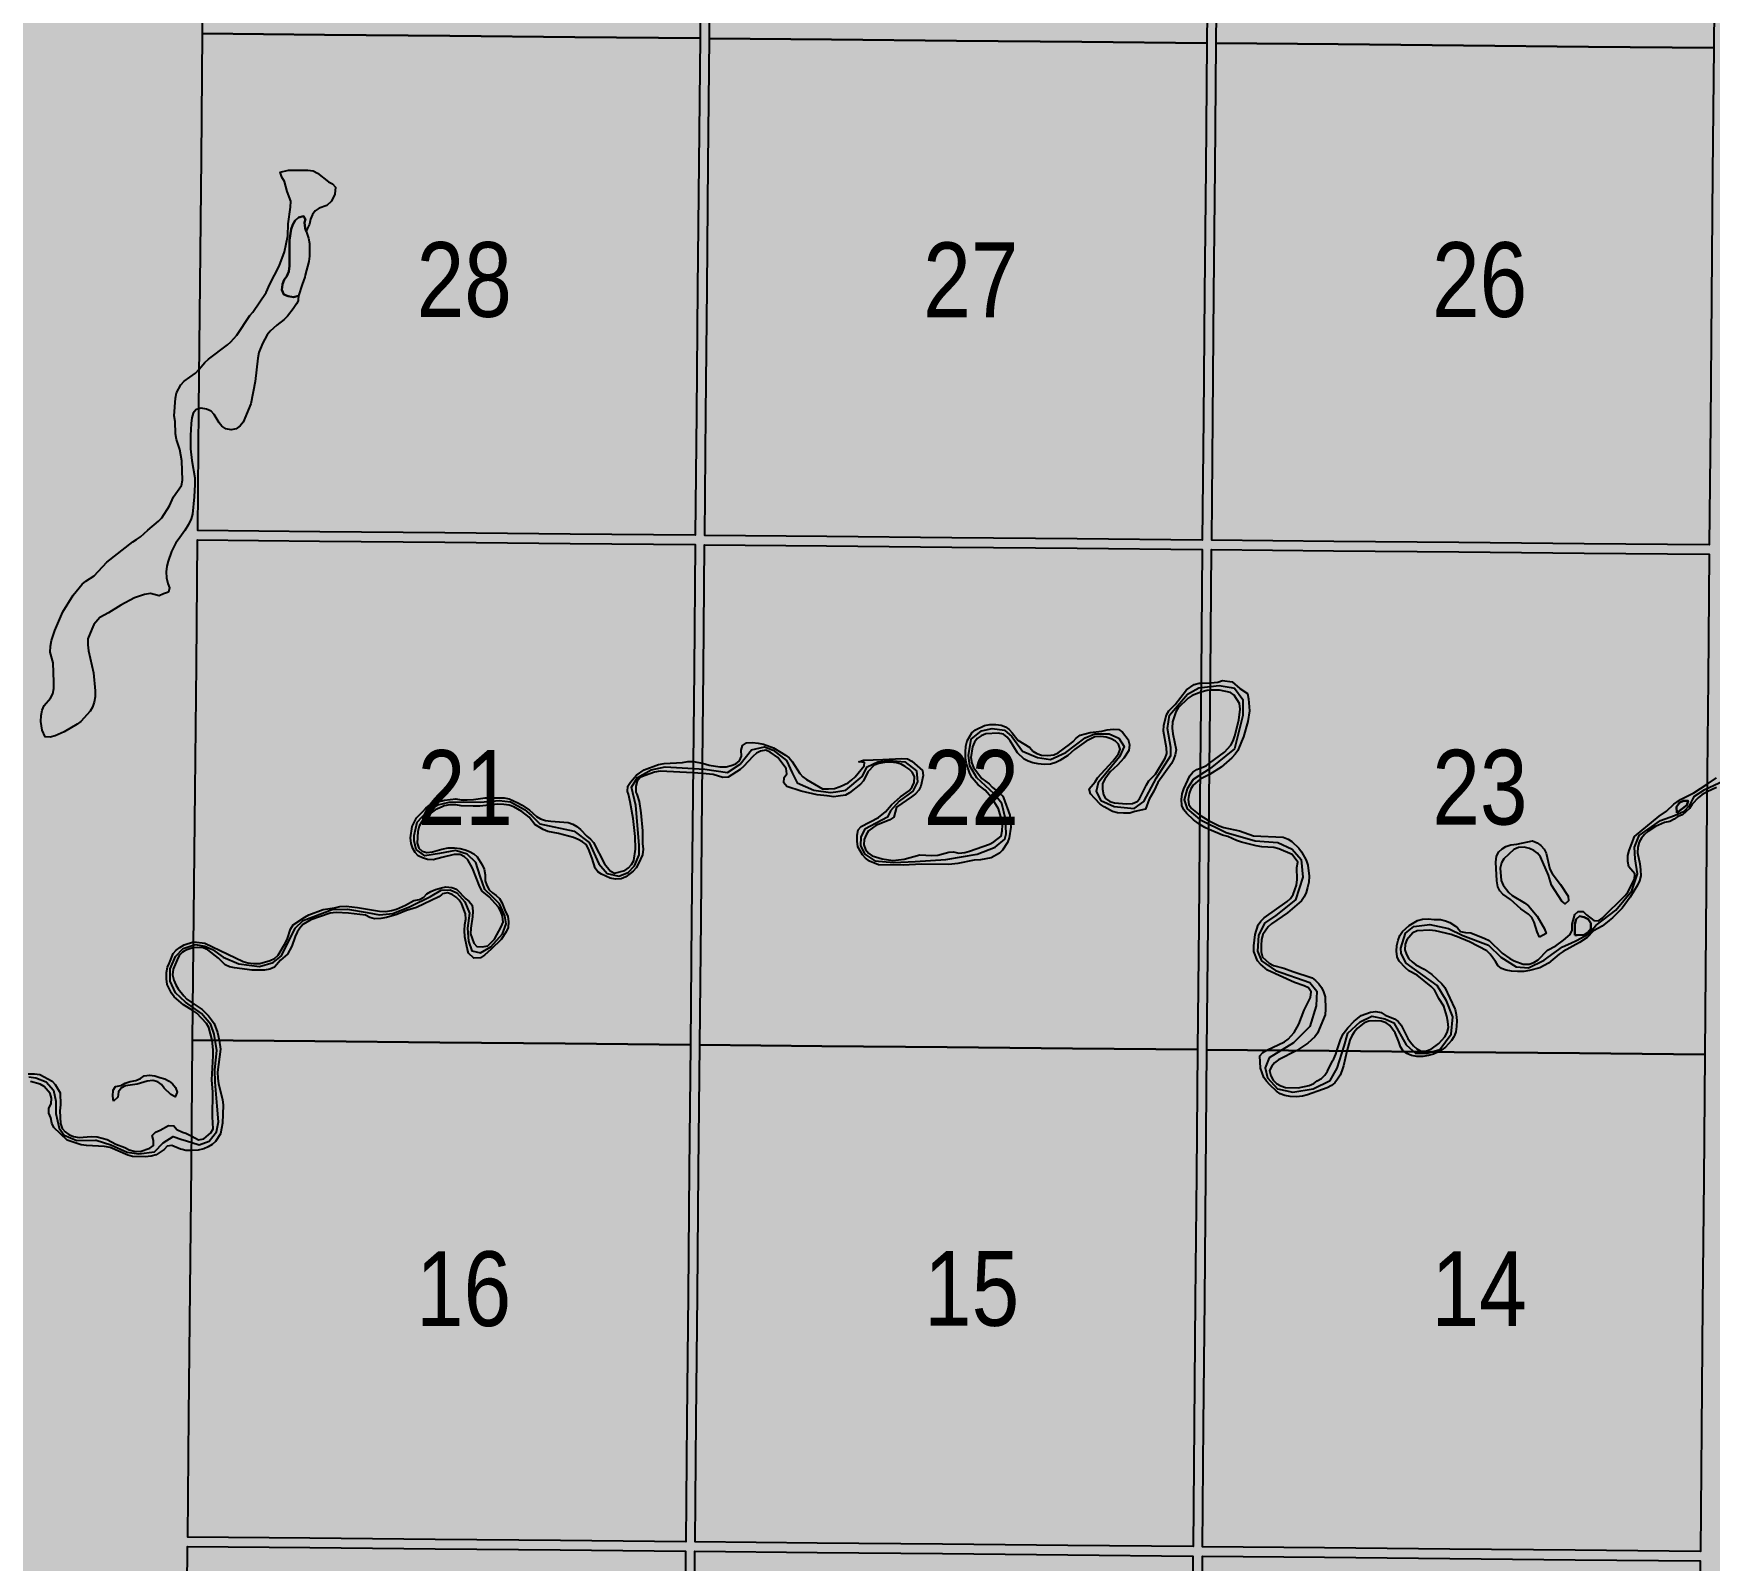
# Model space of a CAD drawing. Extents: x 403018 to 417191, y 6033193 to 6042673.
# Drawn here: x 413200.3 to 413379.7, y 6036085.4 to 6036248.9 of the extents above; entities that cross this region are included whole.
import ezdxf

# ---------------------------------------------------------------- set-up
doc = ezdxf.new("R2010")
doc.units = 0
doc.header["$LTSCALE"] = 5
doc.linetypes.add('DASHED2', pattern=[9.525, 6.35, -3.175])
for name, color, linetype in [('Quarters', 8, 'Continuous'), ('RoadSeg', 57, 'DASHED2'), ('T-CREEK', 160, 'Continuous'), ('T-WATER', 160, 'Continuous')]:
    doc.layers.add(name, color=color, linetype=linetype)
doc.layers.add('ROUTE-MAP-BACKGROUND-H', color=7, linetype='Continuous', true_color=0xf0ebff)
doc.styles.add('120', font='ARIALN.TTF', dxfattribs={"height": 13})

msp = doc.modelspace()

# ---------------------------------------------------------------- hatches: boundary and pattern name
at = {"layer": 'ROUTE-MAP-BACKGROUND-H'}
h = msp.add_hatch(color=256, dxfattribs=at)
h.dxf.hatch_style = 1
h.paths.add_polyline_path([(412923.423, 6037807.465), (416092.9, 6037807.465), (416092.9, 6035965.758), (412923.423, 6035965.758)])

# ---------------------------------------------------------------- linework, layer by layer
at = {"layer": 'Quarters'}
for points in [[(413231.479, 6036248.785), (413218.416, 6036248.908), (413218.549, 6036262.297), (413218.681, 6036275.686), (413218.813, 6036289.076), (413218.946, 6036302.465), (413232.004, 6036302.341), (413245.397, 6036302.215), (413258.789, 6036302.088), (413272.182, 6036301.962), (413272.054, 6036288.573), (413271.926, 6036275.183), (413271.799, 6036261.794), (413271.671, 6036248.405), (413258.274, 6036248.531), (413244.876, 6036248.658), (413231.479, 6036248.785)], [(413326.052, 6036261.28), (413325.929, 6036247.89), (413312.532, 6036248.017), (413299.135, 6036248.144), (413285.738, 6036248.271), (413272.675, 6036248.395), (413272.803, 6036261.785), (413272.931, 6036275.174), (413273.058, 6036288.563), (413273.186, 6036301.952), (413286.244, 6036301.829), (413299.637, 6036301.702), (413313.029, 6036301.575), (413326.421, 6036301.448), (413326.298, 6036288.059), (413326.175, 6036274.669), (413326.052, 6036261.28)], [(413380.305, 6036260.764), (413380.186, 6036247.375), (413366.789, 6036247.502), (413353.392, 6036247.629), (413339.995, 6036247.756), (413326.933, 6036247.88), (413327.056, 6036261.27), (413327.179, 6036274.66), (413327.302, 6036288.049), (413327.425, 6036301.439), (413340.483, 6036301.315), (413353.875, 6036301.188), (413367.268, 6036301.061), (413380.66, 6036300.934), (413380.542, 6036287.544), (413380.423, 6036274.154), (413380.305, 6036260.764)], [(413230.957, 6036195.563), (413217.89, 6036195.687), (413218.019, 6036208.741), (413218.151, 6036222.13), (413218.284, 6036235.519), (413218.416, 6036248.908), (413231.479, 6036248.785), (413244.876, 6036248.658), (413258.274, 6036248.531), (413271.671, 6036248.405), (413271.543, 6036235.015), (413271.416, 6036221.626), (413271.288, 6036208.237), (413271.163, 6036195.182), (413257.761, 6036195.309), (413244.359, 6036195.436), (413230.957, 6036195.563)], [(413325.56, 6036207.721), (413325.44, 6036194.666), (413312.038, 6036194.794), (413298.636, 6036194.921), (413285.234, 6036195.049), (413272.168, 6036195.173), (413272.292, 6036208.227), (413272.42, 6036221.616), (413272.548, 6036235.006), (413272.675, 6036248.395), (413285.738, 6036248.271), (413299.135, 6036248.144), (413312.532, 6036248.017), (413325.929, 6036247.89), (413325.806, 6036234.5), (413325.683, 6036221.111), (413325.56, 6036207.721)], [(413379.831, 6036207.205), (413379.715, 6036194.15), (413366.314, 6036194.277), (413352.912, 6036194.405), (413339.51, 6036194.532), (413326.444, 6036194.657), (413326.564, 6036207.712), (413326.687, 6036221.101), (413326.81, 6036234.491), (413326.933, 6036247.88), (413339.995, 6036247.756), (413353.392, 6036247.629), (413366.789, 6036247.502), (413380.186, 6036247.375), (413380.068, 6036233.985), (413379.949, 6036220.595), (413379.831, 6036207.205)], [(413230.422, 6036141.003), (413217.35, 6036141.127), (413217.483, 6036154.516), (413217.615, 6036167.905), (413217.748, 6036181.294), (413217.88, 6036194.683), (413230.947, 6036194.559), (413244.35, 6036194.432), (413257.752, 6036194.305), (413271.154, 6036194.178), (413271.026, 6036180.789), (413270.898, 6036167.399), (413270.771, 6036154.01), (413270.643, 6036140.621), (413257.236, 6036140.748), (413243.829, 6036140.875), (413230.422, 6036141.003)], [(413325.061, 6036153.493), (413324.938, 6036140.104), (413311.532, 6036140.232), (413298.125, 6036140.359), (413284.719, 6036140.487), (413271.647, 6036140.611), (413271.775, 6036154), (413271.903, 6036167.39), (413272.03, 6036180.779), (413272.158, 6036194.168), (413285.225, 6036194.044), (413298.627, 6036193.917), (413312.029, 6036193.79), (413325.43, 6036193.662), (413325.307, 6036180.273), (413325.184, 6036166.883), (413325.061, 6036153.493)], [(413379.351, 6036152.976), (413379.233, 6036139.586), (413365.826, 6036139.714), (413352.42, 6036139.842), (413339.014, 6036139.97), (413325.942, 6036140.094), (413326.065, 6036153.484), (413326.188, 6036166.873), (413326.311, 6036180.263), (413326.435, 6036193.653), (413339.501, 6036193.528), (413352.903, 6036193.401), (413366.305, 6036193.273), (413379.707, 6036193.146), (413379.588, 6036179.756), (413379.47, 6036166.366), (413379.351, 6036152.976)], [(413229.901, 6036087.781), (413216.824, 6036087.906), (413216.953, 6036100.96), (413217.086, 6036114.349), (413217.218, 6036127.738), (413217.35, 6036141.127), (413230.422, 6036141.003), (413243.829, 6036140.875), (413257.236, 6036140.748), (413270.643, 6036140.621), (413270.515, 6036127.231), (413270.387, 6036113.842), (413270.26, 6036100.453), (413270.135, 6036087.398), (413256.724, 6036087.526), (413243.312, 6036087.653), (413229.901, 6036087.781)], [(413324.569, 6036099.935), (413324.449, 6036086.88), (413311.038, 6036087.008), (413297.627, 6036087.136), (413284.216, 6036087.264), (413271.139, 6036087.389), (413271.264, 6036100.443), (413271.392, 6036113.832), (413271.519, 6036127.222), (413271.647, 6036140.611), (413284.719, 6036140.487), (413298.125, 6036140.359), (413311.532, 6036140.232), (413324.938, 6036140.104), (413324.815, 6036126.714), (413324.692, 6036113.325), (413324.569, 6036099.935)], [(413378.878, 6036099.417), (413378.762, 6036086.362), (413365.351, 6036086.49), (413351.94, 6036086.618), (413338.529, 6036086.746), (413325.453, 6036086.871), (413325.573, 6036099.925), (413325.696, 6036113.315), (413325.819, 6036126.705), (413325.942, 6036140.094), (413339.014, 6036139.97), (413352.42, 6036139.842), (413365.826, 6036139.714), (413379.233, 6036139.586), (413379.114, 6036126.197), (413378.996, 6036112.807), (413378.878, 6036099.417)], [(413229.366, 6036033.221), (413216.285, 6036033.345), (413216.417, 6036046.734), (413216.486, 6036053.762), (413216.549, 6036060.123), (413216.682, 6036073.512), (413216.814, 6036086.901), (413229.891, 6036086.777), (413243.303, 6036086.649), (413256.714, 6036086.522), (413270.126, 6036086.394), (413269.998, 6036073.005), (413269.87, 6036059.615), (413269.742, 6036046.226), (413269.615, 6036032.837), (413256.198, 6036032.965), (413242.782, 6036033.093), (413229.366, 6036033.221)], [(413324.07, 6036045.707), (413323.947, 6036032.318), (413310.531, 6036032.446), (413297.116, 6036032.574), (413283.7, 6036032.702), (413270.619, 6036032.827), (413270.747, 6036046.216), (413270.874, 6036059.606), (413271.002, 6036072.995), (413271.13, 6036086.384), (413284.206, 6036086.26), (413297.617, 6036086.132), (413311.028, 6036086.004), (413324.439, 6036085.876), (413324.316, 6036072.486), (413324.193, 6036059.097), (413324.07, 6036045.707)], [(413378.398, 6036045.188), (413378.279, 6036031.798), (413364.864, 6036031.927), (413351.448, 6036032.055), (413338.032, 6036032.183), (413324.951, 6036032.308), (413325.074, 6036045.698), (413325.197, 6036059.087), (413325.321, 6036072.477), (413325.444, 6036085.866), (413338.52, 6036085.742), (413351.931, 6036085.614), (413365.342, 6036085.486), (413378.753, 6036085.358), (413378.635, 6036071.968), (413378.516, 6036058.578), (413378.398, 6036045.188)]]:
    msp.add_lwpolyline(points, close=True, dxfattribs=at)
at = {"layer": 'T-CREEK'}
for points in [[(413286.192, 6036167.725), (413287.281, 6036167.902), (413289.017, 6036169.368), (413289.557, 6036170.371), (413290.715, 6036170.911), (413291.949, 6036171.066), (413293.608, 6036170.911), (413294.842, 6036169.947), (413294.958, 6036168.789), (413294.456, 6036167.786), (413292.991, 6036166.706), (413292.065, 6036165.665), (413291.756, 6036165.009), (413289.326, 6036163.697), (413288.901, 6036162.887), (413288.863, 6036161.923), (413289.326, 6036161.036), (413290.367, 6036160.303), (413292.412, 6036160.148), (413294.688, 6036160.264), (413297.967, 6036160.457), (413301.323, 6036161.036), (413303.252, 6036161.769), (413304.294, 6036162.656), (413304.448, 6036163.196), (413304.371, 6036164.816), (413303.985, 6036166.475), (413303.175, 6036167.478), (413301.285, 6036169.214), (413300.552, 6036170.487), (413300.397, 6036171.606), (413300.706, 6036173.342), (413301.786, 6036174.229), (413302.943, 6036174.499), (413304.255, 6036174.306), (413305.065, 6036173.65), (413306.184, 6036172.068), (413307.804, 6036171.374), (413309.193, 6036171.181), (413310.813, 6036171.914), (413312.896, 6036173.496), (413313.938, 6036173.92), (413315.481, 6036173.92), (413316.522, 6036173.457), (413317.062, 6036172.57), (413316.561, 6036171.451), (413314.285, 6036168.674), (413314.092, 6036167.748), (413314.593, 6036166.783), (413316.021, 6036166.128), (413318.143, 6036165.935), (413319.184, 6036166.668), (413320.534, 6036169.214), (413322.077, 6036171.606), (413322.077, 6036172.454), (413321.73, 6036174.499), (413321.923, 6036175.926), (413323.852, 6036178.164), (413325.086, 6036178.858), (413327.247, 6036179.089), (413328.546, 6036178.878)], [(413328.546, 6036178.878), (413328.905, 6036178.819), (413329.793, 6036177.585), (413329.793, 6036175.888), (413328.905, 6036172.3), (413326.282, 6036170.217), (413324.469, 6036169.021), (413323.813, 6036168.018), (413323.505, 6036166.861), (413323.813, 6036165.896), (413325.164, 6036164.739), (413327.98, 6036163.35), (413331.104, 6036162.463), (413333.535, 6036162.27), (413335.078, 6036161.576), (413336.042, 6036160.457), (413336.196, 6036158.567), (413335.425, 6036156.136), (413333.303, 6036154.478), (413332.107, 6036153.629), (413331.452, 6036152.317), (413331.336, 6036150.658), (413331.76, 6036149.617), (413333.265, 6036148.575), (413336.968, 6036147.302), (413337.701, 6036146.376), (413337.624, 6036144.795), (413336.968, 6036142.596), (413335.193, 6036140.821), (413332.609, 6036139.24), (413332.184, 6036138.16), (413332.416, 6036137.079), (413333.496, 6036135.922), (413335.116, 6036135.536), (413337.315, 6036135.922), (413339.128, 6036136.809), (413339.861, 6036138.121), (413340.633, 6036140.474), (413341.019, 6036141.863), (413342.33, 6036143.097), (413343.603, 6036143.676), (413344.992, 6036143.406), (413345.956, 6036142.982), (413347.268, 6036140.629), (413348.31, 6036139.703), (413349.505, 6036139.741), (413350.856, 6036140.127), (413352.09, 6036141.747), (413352.244, 6036143.599), (413351.589, 6036145.335), (413350.586, 6036146.955), (413347.268, 6036149.347), (413346.728, 6036150.388), (413346.689, 6036150.967), (413347.191, 6036152.587), (413348.078, 6036153.282), (413349.814, 6036153.513), (413351.781, 6036153.089), (413353.324, 6036152.317), (413356.063, 6036151.276), (413357.414, 6036150.003), (413359.034, 6036148.961), (413360.345, 6036148.845), (413362.043, 6036149.694), (413362.48, 6036150.011)], [(413243.612, 6036166.321), (413244.808, 6036166.591), (413246.351, 6036166.629), (413248.164, 6036166.591), (413250.17, 6036166.784), (413251.366, 6036166.629), (413252.871, 6036165.819), (413253.642, 6036165.163), (413254.53, 6036164.276), (413258.194, 6036163.504), (413259.815, 6036162.27), (413260.818, 6036159.994), (413261.743, 6036158.952), (413262.978, 6036158.682), (413263.981, 6036159.068), (413264.637, 6036159.801), (413265.138, 6036160.958), (413265.138, 6036162), (413264.791, 6036166.243), (413264.328, 6036168.211), (413264.984, 6036169.252), (413266.45, 6036170.063), (413267.954, 6036170.371), (413272.198, 6036170.14), (413274.628, 6036169.792), (413275.978, 6036170.68), (413277.174, 6036172.223), (413278.563, 6036172.531), (413279.489, 6036172.184), (413280.916, 6036171.066), (413281.533, 6036169.754), (413282.066, 6036168.689)], [(413282.066, 6036168.689), (413282.073, 6036168.674), (413283.848, 6036167.902), (413285.622, 6036167.632), (413286.192, 6036167.725)], [(413377.968, 6036166.932), (413378.129, 6036167.236), (413379.245, 6036167.962), (413381.227, 6036168.883), (413382.567, 6036169.023), (413383.627, 6036168.381), (413384.325, 6036167.264), (413384.516, 6036166.247)], [(413248.16, 6036150.467), (413248.164, 6036150.466), (413249.283, 6036151.121), (413250.518, 6036152.51), (413250.903, 6036153.59), (413250.788, 6036154.439), (413250.209, 6036155.712), (413249.399, 6036156.484), (413248.627, 6036157.255), (413248.126, 6036158.682), (413247.663, 6036160.148), (413246.737, 6036161.036), (413245.503, 6036161.421), (413243.767, 6036161.113), (413242.224, 6036160.843), (413241.298, 6036161.537), (413241.066, 6036162.463), (413241.066, 6036163.042), (413241.375, 6036164.469), (413242.378, 6036165.549), (413243.612, 6036166.321)], [(413375.481, 6036164.992), (413375.98, 6036165.171), (413377.04, 6036165.646), (413377.627, 6036166.288), (413377.968, 6036166.932)], [(413367.607, 6036153.429), (413369.714, 6036155.054), (413371.43, 6036157.091), (413372.017, 6036158.919), (413371.765, 6036160.538), (413371.71, 6036161.794), (413372.212, 6036163.05), (413374.501, 6036164.641), (413375.481, 6036164.992)], [(413216.199, 6036130.487), (413216.57, 6036130.367), (413218.036, 6036129.904), (413219.116, 6036130.29), (413219.888, 6036131.293), (413220.119, 6036132.373), (413219.965, 6036134.032), (413219.772, 6036136.617), (413219.733, 6036137.928), (413219.926, 6036140.011), (413219.656, 6036141.747), (413219.309, 6036142.789), (413218.306, 6036143.985), (413216.57, 6036145.181), (413215.529, 6036146.184), (413214.95, 6036147.418), (413214.95, 6036148.768), (413215.529, 6036150.08), (413216.339, 6036150.928), (413217.612, 6036151.353), (413218.653, 6036151.199), (413219.463, 6036150.813), (413220.621, 6036150.003), (413222.279, 6036149.308), (413224.517, 6036149), (413225.983, 6036149.424), (413226.87, 6036150.157), (413228.336, 6036153.127), (413229.185, 6036153.937), (413232.271, 6036155.095), (413233.93, 6036155.133), (413236.051, 6036154.786), (413237.363, 6036154.555), (413238.79, 6036154.67), (413240.642, 6036155.442), (413242.802, 6036156.484), (413243.96, 6036157.178), (413244.924, 6036157.216), (413245.618, 6036156.908), (413246.506, 6036155.943), (413247.007, 6036154.709), (413246.776, 6036153.127), (413246.891, 6036151.7), (413247.239, 6036150.697), (413248.16, 6036150.467)], [(413364.884, 6036151.504), (413365.5, 6036151.774), (413366.755, 6036152.458), (413367.132, 6036152.891), (413367.579, 6036153.407), (413367.607, 6036153.429)], [(413362.48, 6036150.011), (413364.01, 6036151.121), (413364.884, 6036151.504)], [(413199.828, 6036137.195), (413200.561, 6036137.079), (413201.68, 6036136.655), (413202.451, 6036135.768), (413202.721, 6036134.572), (413202.721, 6036133.26), (413203.068, 6036131.679), (413203.608, 6036130.946), (413204.959, 6036130.367), (413206.965, 6036130.406), (413207.013, 6036130.391)], [(413207.013, 6036130.391), (413208.585, 6036129.904), (413210.359, 6036129.133), (413211.594, 6036128.94), (413213.253, 6036129.171), (413214.178, 6036130.136), (413215.259, 6036130.791), (413216.199, 6036130.487)]]:
    msp.add_lwpolyline(points, dxfattribs=at)
at = {"layer": 'T-WATER'}
for points in [[(413229.49, 6036227.765), (413229.402, 6036228.062), (413229.326, 6036228.686), (413229.42, 6036229.032), (413229.402, 6036229.061), (413229.227, 6036229.35), (413228.698, 6036229.212), (413228.311, 6036228.9), (413228.075, 6036228.45), (413227.912, 6036227.951), (413227.724, 6036226.793), (413227.722, 6036225.845), (413227.73, 6036224.037), (413227.646, 6036223.413), (413227.442, 6036222.943), (413227.149, 6036222.55), (413226.956, 6036222.072), (413226.953, 6036222.047), (413226.893, 6036221.469), (413227.109, 6036220.963), (413227.583, 6036220.77), (413228.161, 6036220.675), (413228.668, 6036220.816), (413228.666, 6036220.742), (413228.66, 6036220.46), (413228.656, 6036220.272), (413228.465, 6036219.969), (413228.127, 6036219.432), (413227.515, 6036218.643), (413227.159, 6036218.283), (413226.368, 6036217.691), (413225.638, 6036217.045), (413225.317, 6036216.656), (413224.812, 6036215.733), (413224.44, 6036214.738), (413224.319, 6036214.15), (413224.029, 6036211.661), (413223.572, 6036209.273), (413222.745, 6036207.277), (413222.433, 6036206.916), (413222.028, 6036206.597), (413221.461, 6036206.468), (413220.917, 6036206.584), (413220.491, 6036206.849), (413220.19, 6036207.232), (413219.673, 6036208.098), (413219.338, 6036208.473), (413218.85, 6036208.684), (413218.27, 6036208.781), (413218.02, 6036208.73), (413217.712, 6036208.668), (413217.395, 6036208.273), (413217.253, 6036207.75), (413217.182, 6036207.162), (413217.113, 6036205.875), (413217.123, 6036204.443), (413217.257, 6036203.181), (413217.579, 6036201.328), (413217.6, 6036200.63), (413217.53, 6036199.287), (413217.331, 6036197.453), (413217.179, 6036196.941), (413216.892, 6036196.338), (413216.502, 6036195.701), (413215.785, 6036194.703), (413215.564, 6036194.388), (413215.079, 6036193.447), (413214.724, 6036192.417), (413214.595, 6036191.864), (413214.52, 6036191.263), (413214.544, 6036190.631), (413214.68, 6036190.03), (413214.877, 6036189.539), (413214.749, 6036189.074), (413214.219, 6036188.91), (413213.768, 6036188.686), (413212.826, 6036188.937), (413212.194, 6036188.845), (413211.129, 6036188.479), (413209.676, 6036187.712), (413208.344, 6036186.883), (413207.432, 6036186.384), (413206.789, 6036185.62), (413206.541, 6036185.144), (413206.145, 6036184.094), (413206.139, 6036183.448), (413206.208, 6036182.809), (413206.747, 6036180.441), (413206.928, 6036178.516), (413206.908, 6036177.873), (413206.809, 6036177.303), (413206.615, 6036176.785), (413206.376, 6036176.358), (413205.375, 6036175.251), (413204.977, 6036174.966), (413203.588, 6036174.133), (413202.62, 6036173.698), (413202.081, 6036173.554), (413201.572, 6036173.616), (413201.245, 6036174.301), (413201.111, 6036175.254), (413201.121, 6036175.898), (413201.248, 6036176.463), (413201.449, 6036176.967), (413202.117, 6036177.746), (413202.379, 6036178.192), (413202.487, 6036178.758), (413202.507, 6036179.449), (413202.421, 6036181.52), (413202.115, 6036182.663), (413202.135, 6036183.3), (413202.257, 6036183.904), (413202.597, 6036184.982), (413203.438, 6036186.985), (413204.566, 6036188.768), (413205.526, 6036189.953), (413205.932, 6036190.284), (413206.826, 6036190.826), (413208.149, 6036192.304), (413210.936, 6036194.49), (413211.345, 6036194.745), (413211.784, 6036195.029), (413212.565, 6036195.738), (413213.687, 6036196.683), (413214.043, 6036197.043), (413214.878, 6036198.324), (413215.319, 6036199.281), (413216.145, 6036200.522), (413216.278, 6036201.081), (413216.18, 6036203.142), (413215.993, 6036204.368), (413215.609, 6036205.429), (413215.523, 6036206.033), (413215.463, 6036207.372), (413215.372, 6036207.962), (413215.502, 6036209.86), (413215.613, 6036210.431), (413216.103, 6036211.304), (413216.437, 6036211.673), (413217.048, 6036212.114), (413217.669, 6036212.543), (413218.062, 6036212.976), (413218.658, 6036213.691), (413219.042, 6036214.055), (413221.078, 6036215.569), (413221.44, 6036215.885), (413222.074, 6036216.607), (413223.483, 6036218.724), (413223.791, 6036219.085), (413225.218, 6036221.171), (413225.624, 6036222.06), (413226.622, 6036224.01), (413227.186, 6036225.547), (413227.524, 6036227.248), (413227.589, 6036228.549), (413227.831, 6036230.327), (413227.857, 6036230.965), (413227.475, 6036231.996), (413227.177, 6036233.082), (413226.909, 6036233.534), (413226.736, 6036234.049), (413227.621, 6036234.267), (413229.686, 6036234.29), (413230.27, 6036234.199), (413230.734, 6036233.951), (413231.878, 6036233.041), (413232.319, 6036232.799), (413232.645, 6036232.446), (413232.576, 6036231.702), (413232.213, 6036230.947), (413231.702, 6036230.478), (413230.893, 6036230.205), (413230.466, 6036229.922), (413230.181, 6036229.521), (413229.986, 6036229.039), (413229.844, 6036228.486), (413229.637, 6036228.059), (413229.49, 6036227.765)], [(413229.49, 6036227.765), (413229.536, 6036227.627), (413229.747, 6036226.992), (413229.868, 6036226.427), (413229.873, 6036225.065), (413229.781, 6036224.499), (413229.414, 6036223.024), (413229.353, 6036222.836), (413229.076, 6036222.027), (413228.668, 6036220.816), (413228.161, 6036220.675), (413227.583, 6036220.77), (413227.109, 6036220.963), (413226.893, 6036221.469), (413226.953, 6036222.047), (413226.956, 6036222.072), (413227.149, 6036222.55), (413227.442, 6036222.943), (413227.646, 6036223.413), (413227.73, 6036224.037), (413227.722, 6036225.845), (413227.724, 6036226.793), (413227.912, 6036227.951), (413228.075, 6036228.45), (413228.311, 6036228.9), (413228.698, 6036229.212), (413229.227, 6036229.35), (413229.402, 6036229.061), (413229.42, 6036229.032), (413229.326, 6036228.686), (413229.402, 6036228.062), (413229.49, 6036227.765)], [(413376.235, 6036165.473), (413376.217, 6036166.115), (413376.402, 6036166.395), (413376.485, 6036166.521), (413376.962, 6036166.736), (413377.456, 6036166.731), (413377.346, 6036166.386), (413377.309, 6036166.267), (413376.235, 6036165.473)], [(413376.235, 6036165.473), (413377.309, 6036166.267), (413377.346, 6036166.386), (413377.456, 6036166.731), (413376.962, 6036166.736), (413376.485, 6036166.521), (413376.402, 6036166.395), (413376.217, 6036166.115), (413376.235, 6036165.473)], [(413361.55, 6036152.145), (413361.294, 6036152.709), (413360.956, 6036153.77), (413360.729, 6036154.25), (413360.374, 6036154.601), (413359.54, 6036155.178), (413358.419, 6036156.182), (413357.618, 6036156.765), (413357.276, 6036157.092), (413357.061, 6036157.551), (413356.972, 6036158.169), (413356.891, 6036159.516), (413356.872, 6036160.18), (413356.94, 6036160.808), (413357.181, 6036161.276), (413357.526, 6036161.601), (413357.942, 6036161.865), (413358.458, 6036162.039), (413359.103, 6036162.09), (413360.787, 6036162.449), (413361.3, 6036162.255), (413361.686, 6036161.967), (413362.022, 6036161.586), (413362.268, 6036161.146), (413362.658, 6036159.422), (413362.897, 6036158.956), (413363.798, 6036157.789), (413364.596, 6036156.542), (413364.642, 6036156.036), (413364.291, 6036155.715), (413363.92, 6036156.016), (413362.839, 6036157.725), (413362.517, 6036158.796), (413361.652, 6036160.741), (413361.338, 6036161.144), (413360.918, 6036161.444), (413360.463, 6036161.655), (413359.901, 6036161.796), (413359.28, 6036161.731), (413358.809, 6036161.52), (413357.714, 6036160.532), (413357.457, 6036160.106), (413357.345, 6036159.533), (413357.447, 6036158.231), (413357.644, 6036157.728), (413358.244, 6036156.913), (413358.626, 6036156.608), (413359.94, 6036155.828), (413360.354, 6036155.517), (413361.281, 6036154.379), (413362.083, 6036153.047), (413362.25, 6036152.533), (413361.55, 6036152.145)], [(413365.323, 6036152.357), (413365.322, 6036152.624), (413365.321, 6036153.539), (413365.473, 6036154.073), (413365.818, 6036154.4), (413366.318, 6036154.288), (413366.759, 6036154.056), (413367.023, 6036153.628), (413367.036, 6036153.031), (413366.73, 6036152.658), (413366.322, 6036152.394), (413365.589, 6036152.367), (413365.323, 6036152.357)], [(413365.323, 6036152.357), (413365.589, 6036152.367), (413366.322, 6036152.394), (413366.73, 6036152.658), (413367.036, 6036153.031), (413367.023, 6036153.628), (413366.759, 6036154.056), (413366.318, 6036154.288), (413365.818, 6036154.4), (413365.473, 6036154.073), (413365.321, 6036153.539), (413365.322, 6036152.624), (413365.323, 6036152.357)], [(413208.876, 6036134.571), (413208.802, 6036135.107), (413208.844, 6036135.752), (413209.098, 6036136.164), (413209.69, 6036136.265), (413210.135, 6036136.511), (413210.664, 6036136.697), (413211.254, 6036136.814), (413211.774, 6036136.994), (413212.167, 6036137.294), (413212.739, 6036137.383), (413213.303, 6036137.288), (413213.845, 6036137.126), (413214.368, 6036136.964), (413214.845, 6036136.743), (413215.21, 6036136.429), (413215.501, 6036136.041), (413215.68, 6036135.535), (413215.493, 6036135.061), (413215.014, 6036135.289), (413214.319, 6036135.963), (413214, 6036136.36), (413213.612, 6036136.639), (413213.102, 6036136.803), (413212.48, 6036136.73), (413211.401, 6036136.405), (413210.161, 6036136.224), (413209.704, 6036135.989), (413209.417, 6036135.587), (413209.334, 6036135.007), (413208.876, 6036134.571)]]:
    msp.add_lwpolyline(points, close=True, dxfattribs=at)
for points in [[(413199.75, 6036137.528), (413200.412, 6036137.527), (413200.996, 6036137.43), (413202.318, 6036136.714), (413202.646, 6036136.363), (413203.172, 6036135.469), (413203.199, 6036134.178), (413203.143, 6036133.551), (413203.194, 6036132.19), (413203.372, 6036131.66), (413203.711, 6036131.306), (413204.104, 6036131.007), (413204.591, 6036130.796), (413205.185, 6036130.699), (413206.479, 6036130.804), (413207.123, 6036130.764), (413207.674, 6036130.635), (413208.2, 6036130.488), (413209.122, 6036129.997), (413210.101, 6036129.621), (413210.564, 6036129.39), (413211.084, 6036129.217), (413211.724, 6036129.21), (413212.754, 6036129.565), (413213.168, 6036129.834), (413213.174, 6036130.366), (413213.028, 6036130.917), (413213.362, 6036131.274), (413213.885, 6036131.474), (413214.764, 6036131.983), (413215.343, 6036131.928), (413215.653, 6036131.567), (413216.249, 6036131.279), (413216.632, 6036131.157), (413217.249, 6036130.823), (413217.984, 6036130.444), (413218.544, 6036130.558), (413219.285, 6036131.201), (413219.555, 6036131.631), (413219.469, 6036132.889), (413219.521, 6036135.562), (413219.404, 6036136.871), (413219.547, 6036139.434), (413219.544, 6036140.086), (413219.449, 6036141.107), (413219.097, 6036142.457), (413218.825, 6036142.895), (413217.808, 6036144.014), (413217.381, 6036144.289), (413216.383, 6036144.909), (413215.381, 6036145.766), (413215.1, 6036146.161), (413214.614, 6036147.07), (413214.544, 6036147.683), (413214.561, 6036148.349), (413214.65, 6036148.931), (413214.884, 6036149.406), (413215.261, 6036150.404), (413215.583, 6036150.757), (413215.965, 6036151.052), (413216.447, 6036151.319), (413217.455, 6036151.633), (413217.489, 6036151.644), (413218.671, 6036151.487), (413222.756, 6036149.533), (413223.276, 6036149.386), (413223.863, 6036149.317), (413224.547, 6036149.338), (413225.646, 6036149.641), (413226.115, 6036149.878), (413226.511, 6036150.202), (413227.275, 6036151.546), (413227.493, 6036152.004), (413227.832, 6036153.014), (413228.1, 6036153.45), (413229.345, 6036154.298), (413229.802, 6036154.534), (413231.341, 6036155.126), (413232.539, 6036155.301), (413233.124, 6036155.44), (413233.777, 6036155.467), (413235.014, 6036155.321), (413237.351, 6036154.921), (413238.013, 6036154.908), (413238.637, 6036154.992), (413239.172, 6036155.154), (413240.143, 6036155.556), (413241.045, 6036156.07), (413241.635, 6036156.183), (413242.109, 6036156.414), (413242.426, 6036156.769), (413242.861, 6036157.044), (413243.334, 6036157.263), (413243.99, 6036157.427), (413244.465, 6036157.522), (413245.108, 6036157.477), (413245.611, 6036157.3), (413246.603, 6036156.252), (413246.972, 6036155.949), (413247.266, 6036155.563), (413247.332, 6036154.943), (413247.298, 6036154.31), (413247.116, 6036153.096), (413247.095, 6036152.496), (413247.448, 6036151.488), (413247.785, 6036151.153), (413248.39, 6036151.099), (413248.967, 6036151.23), (413249.657, 6036151.939), (413250.38, 6036153.263), (413250.583, 6036153.74), (413250.538, 6036154.399), (413250.347, 6036154.888), (413250.085, 6036155.344), (413249.09, 6036156.464), (413248.338, 6036157.079), (413248.1, 6036157.53), (413247.325, 6036159.538), (413246.801, 6036160.442), (413246.456, 6036160.764), (413245.975, 6036160.982), (413245.338, 6036161.007), (413244.022, 6036160.675), (413243.089, 6036160.439), (413242.495, 6036160.458), (413241.969, 6036160.624), (413241.488, 6036160.845), (413241.168, 6036161.206), (413240.93, 6036161.651), (413240.743, 6036162.162), (413240.687, 6036162.777), (413240.845, 6036164.006), (413241.305, 6036164.913), (413242.01, 6036165.594), (413242.325, 6036165.973), (413242.724, 6036166.296), (413243.369, 6036166.613), (413244.081, 6036166.76), (413244.303, 6036166.806), (413245.515, 6036166.971), (413246.083, 6036166.869), (413246.742, 6036166.85), (413247.401, 6036166.875), (413248.651, 6036167.065), (413250.688, 6036167.081), (413251.241, 6036166.953), (413252.18, 6036166.534), (413252.63, 6036166.278), (413253.424, 6036165.736), (413254.145, 6036165.062), (413254.579, 6036164.806), (413255.111, 6036164.646), (413255.69, 6036164.565), (413257.569, 6036164.435), (413258.05, 6036164.242), (413258.481, 6036163.99), (413258.868, 6036163.666), (413259.564, 6036162.95), (413259.957, 6036162.651), (413260.261, 6036162.278), (413261.443, 6036159.991), (413262.063, 6036159.249), (413262.505, 6036158.999), (413263.606, 6036159.279), (413264.02, 6036159.56), (413264.342, 6036159.916), (413264.596, 6036160.347), (413264.749, 6036161.561), (413264.717, 6036162.922), (413264.504, 6036164.847), (413264.193, 6036166.643), (413263.994, 6036167.465), (413263.915, 6036167.747), (413263.948, 6036168.322), (413264.22, 6036168.748), (413264.853, 6036169.508), (413265.675, 6036170.07), (413267.232, 6036170.627), (413267.83, 6036170.735), (413269.785, 6036170.866), (413270.376, 6036170.968), (413270.932, 6036170.945), (413271.935, 6036170.777), (413272.637, 6036170.56), (413273.797, 6036170.388), (413274.463, 6036170.395), (413275.012, 6036170.526), (413275.496, 6036170.723), (413275.881, 6036171.031), (413276.094, 6036171.514), (413276.071, 6036172.163), (413276.22, 6036172.677), (413276.628, 6036172.952), (413277.291, 6036172.989), (413277.898, 6036172.924), (413278.473, 6036172.807), (413279.523, 6036172.431), (413280.811, 6036171.64), (413281.202, 6036171.342), (413281.526, 6036170.946), (413282.361, 6036169.688), (413282.667, 6036169.321), (413283.053, 6036169.046), (413284.774, 6036168.035), (413285.432, 6036168.014), (413286.05, 6036168.081), (413286.663, 6036168.266), (413287.517, 6036168.678), (413287.918, 6036168.983), (413288.288, 6036169.328), (413288.935, 6036170.088), (413289.224, 6036170.506), (413289.269, 6036170.837), (413288.679, 6036170.906), (413289.172, 6036171.107), (413291.233, 6036171.155), (413293.258, 6036171.285), (413293.897, 6036171.239), (413294.351, 6036170.995), (413295.469, 6036170.006), (413295.551, 6036169.466), (413295.308, 6036168.327), (413295.083, 6036167.87), (413294.735, 6036167.5), (413294.317, 6036167.177), (413292.687, 6036166.058), (413292.409, 6036165.002), (413291.989, 6036164.719), (413290.477, 6036164.101), (413289.698, 6036163.518), (413289.44, 6036163.096), (413289.233, 6036162.621), (413289.196, 6036162.025), (413289.393, 6036161.519), (413289.711, 6036161.15), (413290.106, 6036160.853), (413291.175, 6036160.539), (413292.315, 6036160.35), (413293.53, 6036160.49), (413295.21, 6036160.947), (413296.487, 6036160.886), (413297.144, 6036160.931), (413298.321, 6036161.254), (413298.81, 6036161.286), (413299.359, 6036161.138), (413300.007, 6036161.209), (413300.532, 6036161.366), (413302.645, 6036162.1), (413303.114, 6036162.344), (413303.894, 6036162.96), (413304.009, 6036163.516), (413304.047, 6036164.163), (413303.938, 6036164.766), (413303.627, 6036165.883), (413302.87, 6036167.095), (413302.212, 6036167.875), (413301.435, 6036168.474), (413300.814, 6036169.21), (413300.57, 6036169.674), (413300.207, 6036170.702), (413300.098, 6036171.294), (413300.084, 6036171.967), (413300.122, 6036172.602), (413300.27, 6036173.153), (413300.781, 6036174.019), (413301.165, 6036174.341), (413302.115, 6036174.799), (413302.684, 6036174.925), (413303.334, 6036174.928), (413303.914, 6036174.851), (413304.388, 6036174.667), (413304.768, 6036174.378), (413305.098, 6036174.038), (413305.693, 6036173.257), (413306.991, 6036172.472), (413307.302, 6036172.071), (413307.722, 6036171.798), (413308.238, 6036171.622), (413308.888, 6036171.611), (413309.534, 6036171.679), (413310.02, 6036171.878), (413311.234, 6036172.763), (413311.621, 6036173.092), (413311.952, 6036173.467), (413312.358, 6036173.766), (413313.445, 6036174.07), (413314.701, 6036174.218), (413315.238, 6036174.364), (413315.893, 6036174.421), (413316.512, 6036174.377), (413316.902, 6036174.09), (413317.492, 6036173.303), (413317.644, 6036172.745), (413317.592, 6036172.133), (413317.032, 6036171.303), (413316.345, 6036170.558), (413315.593, 6036169.857), (413314.993, 6036169.059), (413314.771, 6036168.591), (413314.757, 6036167.984), (413314.866, 6036167.385), (413315.089, 6036166.979), (413315.53, 6036166.67), (413316.05, 6036166.515), (413317.319, 6036166.432), (413317.971, 6036166.464), (413318.466, 6036166.669), (413318.701, 6036166.944), (413319.452, 6036168.443), (413319.734, 6036168.888), (413320.426, 6036169.595), (413321.45, 6036171.33), (413321.643, 6036171.8), (413321.595, 6036172.421), (413321.289, 6036174.22), (413321.329, 6036174.847), (413321.596, 6036175.937), (413321.852, 6036176.394), (413322.547, 6036177.066), (413323.734, 6036178.638), (413324.553, 6036179.189), (413325.102, 6036179.341), (413325.299, 6036179.347), (413326.304, 6036179.372), (413327.108, 6036179.444), (413327.618, 6036179.627), (413328.647, 6036179.481), (413329.447, 6036178.77), (413330.281, 6036178.231), (413330.393, 6036177.657), (413330.502, 6036176.398), (413330.304, 6036175.224), (413329.842, 6036173.6), (413329.653, 6036173.105), (413329.245, 6036172.152), (413328.96, 6036171.736), (413328.605, 6036171.356), (413327.457, 6036170.354), (413326.213, 6036169.582), (413325.203, 6036169.048), (413324.47, 6036168.434), (413324.195, 6036168.033), (413324.019, 6036167.52), (413323.92, 6036166.894), (413323.985, 6036166.349), (413324.276, 6036165.938), (413325.169, 6036165.223), (413326.168, 6036164.616), (413327.256, 6036164.07), (413327.756, 6036163.896), (413329.425, 6036163.539), (413330.919, 6036162.997), (413334.109, 6036162.856), (413334.615, 6036162.649), (413335.015, 6036162.374), (413335.763, 6036161.681), (413336.061, 6036161.292), (413336.577, 6036160.407), (413336.753, 6036159.873), (413336.898, 6036158.661), (413336.828, 6036158.039), (413336.699, 6036157.472), (413336.557, 6036156.933), (413336.344, 6036156.455), (413336.047, 6036156.034), (413334.556, 6036154.741), (413332.852, 6036153.587), (413332.493, 6036153.263), (413331.93, 6036152.428), (413331.77, 6036151.901), (413331.733, 6036151.244), (413331.751, 6036150.574), (413331.894, 6036150.018), (413332.613, 6036149.358), (413333.06, 6036149.126), (413334.16, 6036148.832), (413335.143, 6036148.454), (413337.189, 6036147.794), (413337.576, 6036147.507), (413337.918, 6036147.159), (413338.197, 6036146.745), (413338.415, 6036146.28), (413338.587, 6036145.762), (413338.641, 6036144.427), (413338.588, 6036143.822), (413337.766, 6036141.866), (413337.483, 6036141.465), (413336.74, 6036140.779), (413335.548, 6036140.002), (413333.58, 6036138.998), (413333.185, 6036138.695), (413332.882, 6036138.323), (413332.65, 6036137.875), (413332.767, 6036137.288), (413333.043, 6036136.84), (413333.383, 6036136.482), (413333.841, 6036136.226), (413334.335, 6036136.043), (413335.703, 6036136.026), (413336.888, 6036136.259), (413337.367, 6036136.467), (413337.738, 6036136.769), (413338.202, 6036137.018), (413338.555, 6036137.374), (413338.843, 6036137.78), (413339.364, 6036138.907), (413339.523, 6036139.117), (413339.726, 6036139.602), (413339.841, 6036139.962), (413340.225, 6036141.162), (413340.533, 6036141.786), (413341.022, 6036142.427), (413341.689, 6036143.149), (413342.058, 6036143.45), (413342.46, 6036143.744), (413343.462, 6036144.101), (413344.033, 6036144.184), (413344.605, 6036144.07), (413345.006, 6036143.794), (413346.026, 6036143.408), (413346.416, 6036143.119), (413346.746, 6036142.738), (413347.439, 6036141.301), (413347.717, 6036140.893), (413348.033, 6036140.502), (413348.394, 6036140.192), (413348.835, 6036139.93), (413349.447, 6036139.957), (413349.932, 6036140.159), (413350.747, 6036140.759), (413351.414, 6036141.462), (413351.657, 6036141.92), (413351.793, 6036142.474), (413351.735, 6036143.111), (413351.613, 6036143.677), (413351.295, 6036144.754), (413350.761, 6036145.58), (413350.289, 6036146.492), (413349.954, 6036146.859), (413348.458, 6036148.083), (413347.553, 6036148.551), (413347.181, 6036148.862), (413346.514, 6036149.559), (413346.303, 6036150.026), (413346.238, 6036150.637), (413346.281, 6036151.262), (413346.396, 6036151.829), (413346.581, 6036152.318), (413346.857, 6036152.75), (413347.601, 6036153.379), (413348.473, 6036153.926), (413349.002, 6036154.085), (413349.664, 6036154.121), (413350.273, 6036154.048), (413350.941, 6036154.04), (413351.491, 6036153.909), (413351.946, 6036153.7), (413352.542, 6036153.309), (413352.764, 6036153.132), (413353.067, 6036152.766), (413353.615, 6036152.649), (413354.189, 6036152.601), (413355.69, 6036152.02), (413356.139, 6036151.772), (413357.549, 6036150.434), (413358.356, 6036149.858), (413358.825, 6036149.619), (413359.808, 6036149.244), (413360.43, 6036149.267), (413360.945, 6036149.439), (413361.383, 6036149.701), (413362.383, 6036150.762), (413363.286, 6036151.227), (413364.099, 6036151.813), (413364.828, 6036152.426), (413365.023, 6036152.899), (413365.039, 6036153.539), (413365.326, 6036154.585), (413365.679, 6036154.902), (413366.231, 6036154.878), (413366.582, 6036154.54), (413367.345, 6036153.945), (413367.86, 6036153.883), (413368.249, 6036154.179), (413370.693, 6036156.592), (413370.981, 6036156.981), (413371.714, 6036158.359), (413371.728, 6036158.933), (413371.107, 6036159.672), (413370.992, 6036160.236), (413371.013, 6036160.884), (413371.143, 6036161.422), (413371.692, 6036162.926), (413374.335, 6036165.107), (413375.141, 6036165.651), (413375.931, 6036166.399), (413376.63, 6036166.887), (413378.063, 6036167.592), (413379.489, 6036168.536), (413380.499, 6036169.202)], [(413380.49, 6036168.158), (413379.481, 6036167.695), (413378.9, 6036167.387), (413378.531, 6036167.069), (413377.892, 6036166.38), (413377.582, 6036165.927), (413377.22, 6036165.576), (413376.836, 6036165.262), (413376.361, 6036165.065), (413375.958, 6036164.775), (413375.489, 6036164.532), (413374.909, 6036164.434), (413373.952, 6036163.997), (413373.146, 6036163.454), (413372.777, 6036163.14), (413372.468, 6036162.764), (413372.215, 6036162.328), (413372.083, 6036161.782), (413372.02, 6036161.159), (413372.276, 6036159.995), (413372.347, 6036159.361), (413372.393, 6036158.709), (413372.251, 6036158.185), (413372.034, 6036157.708), (413371.249, 6036156.423), (413370.387, 6036155.266), (413369.354, 6036154.229), (413368.987, 6036153.924), (413368.232, 6036153.328), (413367.311, 6036152.837), (413366.658, 6036152.107), (413365.837, 6036151.565), (413364.075, 6036150.623), (413363.637, 6036150.337), (413362.504, 6036149.364), (413361.584, 6036148.874), (413360.47, 6036148.58), (413359.876, 6036148.485), (413359.182, 6036148.453), (413358.524, 6036148.499), (413357.972, 6036148.62), (413357.454, 6036148.789), (413357.083, 6036149.099), (413356.839, 6036149.547), (413356.241, 6036150.338), (413355.888, 6036150.695), (413354.054, 6036151.637), (413352.589, 6036152.249), (413352.532, 6036152.27), (413352.078, 6036152.434), (413350.415, 6036152.841), (413349.77, 6036152.879), (413348.435, 6036152.839), (413347.989, 6036152.595), (413347.346, 6036151.875), (413347.155, 6036151.391), (413347.108, 6036150.792), (413347.291, 6036150.279), (413347.552, 6036149.839), (413347.925, 6036149.512), (413348.293, 6036149.196), (413349.176, 6036148.709), (413349.995, 6036148.15), (413351.093, 6036147.15), (413351.393, 6036146.757), (413352.462, 6036144.474), (413352.494, 6036144.406), (413352.624, 6036143.86), (413352.684, 6036143.213), (413352.663, 6036142.579), (413352.568, 6036141.999), (413352.436, 6036141.628), (413352.382, 6036141.477), (413352.101, 6036141.087), (413351.464, 6036140.375), (413351.099, 6036140.07), (413350.733, 6036139.858), (413350.667, 6036139.82), (413350.188, 6036139.62), (413349.652, 6036139.472), (413349.048, 6036139.375), (413348.392, 6036139.366), (413347.828, 6036139.475), (413347.325, 6036139.682), (413347.058, 6036139.893), (413346.925, 6036139.998), (413346.645, 6036140.387), (413346.493, 6036140.937), (413346.077, 6036141.901), (413345.517, 6036142.7), (413345.109, 6036142.974), (413344.585, 6036143.134), (413343.934, 6036143.17), (413343.277, 6036143.139), (413342.771, 6036142.971), (413342.021, 6036142.348), (413341.698, 6036141.989), (413341.44, 6036141.58), (413341.237, 6036141.105), (413340.908, 6036139.951), (413340.553, 6036138.357), (413340.384, 6036137.827), (413340.186, 6036137.358), (413339.93, 6036136.928), (413339.621, 6036136.564), (413339.26, 6036136.263), (413338.819, 6036136.022), (413338.295, 6036135.822), (413336.714, 6036135.269), (413336.167, 6036135.123), (413335.51, 6036135.064), (413334.834, 6036135.085), (413334.274, 6036135.184), (413333.774, 6036135.375), (413333.375, 6036135.664), (413332.68, 6036136.35), (413332.324, 6036136.714), (413332.025, 6036137.12), (413331.658, 6036138.115), (413331.593, 6036139.434), (413331.911, 6036139.799), (413332.352, 6036140.033), (413334.227, 6036140.945), (413334.623, 6036141.227), (413335.283, 6036141.924), (413335.79, 6036142.845), (413336.341, 6036144.314), (413337.025, 6036145.683), (413337.085, 6036146.308), (413336.8, 6036146.712), (413336.329, 6036146.941), (413335.316, 6036147.306), (413332.435, 6036148.614), (413331.677, 6036149.261), (413331.365, 6036149.628), (413330.957, 6036150.617), (413330.941, 6036151.22), (413331.088, 6036152.435), (413331.429, 6036153.453), (413331.702, 6036153.847), (413332.062, 6036154.205), (413334.525, 6036155.954), (413334.884, 6036156.284), (413335.15, 6036156.72), (413335.525, 6036157.716), (413335.61, 6036158.306), (413335.573, 6036159.601), (413335.65, 6036160.181), (413335.072, 6036160.982), (413333.642, 6036161.612), (413333.103, 6036161.764), (413331.826, 6036161.827), (413331.223, 6036161.929), (413329.619, 6036162.328), (413329.115, 6036162.492), (413328.161, 6036162.913), (413327.62, 6036163.057), (413326.159, 6036163.661), (413325.696, 6036163.878), (413325.159, 6036164.212), (413324.501, 6036164.715), (413323.786, 6036165.391), (413323.466, 6036165.764), (413323.263, 6036166.261), (413323.231, 6036166.901), (413323.297, 6036167.507), (413323.459, 6036168.031), (413324.114, 6036169.438), (413324.443, 6036169.811), (413324.853, 6036170.098), (413325.215, 6036170.239), (413325.86, 6036170.491), (413326.225, 6036170.767), (413327.827, 6036171.953), (413328.504, 6036172.718), (413328.748, 6036173.183), (413328.926, 6036173.689), (413329.341, 6036175.368), (413329.498, 6036176.572), (413329.411, 6036177.16), (413328.869, 6036178.049), (413328.462, 6036178.362), (413327.295, 6036178.58), (413326.296, 6036178.583), (413325.949, 6036178.566), (413325.289, 6036178.379), (413324.338, 6036178.016), (413323.912, 6036177.726), (413322.858, 6036176.687), (413322.591, 6036176.259), (413322.247, 6036175.191), (413322.204, 6036174.534), (413322.272, 6036173.904), (413322.657, 6036172.221), (413322.528, 6036171.674), (413322.367, 6036171.176), (413322.133, 6036170.745), (413320.688, 6036168.725), (413320.263, 6036167.766), (413319.767, 6036166.934), (413319.374, 6036165.862), (413318.22, 6036165.616), (413317.694, 6036165.442), (413317.014, 6036165.425), (413316.355, 6036165.468), (413315.81, 6036165.616), (413314.923, 6036166.106), (413314.52, 6036166.405), (413313.933, 6036166.99), (413313.468, 6036167.493), (413313.316, 6036168.028), (413313.969, 6036168.774), (413314.214, 6036169.204), (413315.856, 6036170.987), (413316.48, 6036171.77), (413316.648, 6036172.29), (413316.481, 6036172.798), (413316.153, 6036173.151), (413315.69, 6036173.385), (413315.146, 6036173.546), (413314.566, 6036173.639), (413313.933, 6036173.603), (413313.02, 6036173.119), (413311.776, 6036172.237), (413311.03, 6036171.599), (413310.196, 6036171.064), (413309.747, 6036170.838), (413309.175, 6036170.681), (413308.496, 6036170.642), (413307.859, 6036170.695), (413307.314, 6036170.811), (413306.802, 6036170.982), (413306.369, 6036171.218), (413305.648, 6036171.878), (413304.859, 6036173.18), (413304.552, 6036173.575), (413304.151, 6036173.896), (413303.577, 6036174.007), (413302.257, 6036173.924), (413301.771, 6036173.717), (413301.344, 6036173.425), (413301.053, 6036173.021), (413300.846, 6036172.544), (413300.652, 6036171.368), (413300.759, 6036170.789), (413300.954, 6036170.309), (413301.852, 6036169.149), (413302.626, 6036168.575), (413302.949, 6036168.204), (413303.732, 6036167.583), (413304.088, 6036167.247), (413304.147, 6036167.083), (413304.825, 6036165.212), (413304.93, 6036163.939), (413304.764, 6036162.771), (413304.579, 6036162.283), (413304.066, 6036161.45), (413303.713, 6036161.128), (413302.831, 6036160.656), (413301.691, 6036160.41), (413301.016, 6036160.385), (413299.272, 6036160.038), (413298.308, 6036159.927), (413295.393, 6036159.975), (413293.414, 6036159.845), (413290.761, 6036159.906), (413289.8, 6036160.302), (413289.384, 6036160.593), (413289.058, 6036160.95), (413288.57, 6036161.818), (413288.483, 6036162.411), (413288.474, 6036163.078), (413288.593, 6036163.655), (413288.924, 6036164), (413290.768, 6036164.953), (413291.542, 6036165.567), (413292.171, 6036166.313), (413293.138, 6036167.188), (413294.085, 6036167.861), (413294.384, 6036168.26), (413294.598, 6036168.711), (413294.626, 6036169.337), (413294.385, 6036169.806), (413294.052, 6036170.148), (413293.638, 6036170.419), (413293.202, 6036170.669), (413292.687, 6036170.818), (413292.073, 6036170.876), (413291.404, 6036170.845), (413290.821, 6036170.726), (413290.299, 6036170.552), (413289.626, 6036169.857), (413289.178, 6036168.899), (413288.846, 6036168.526), (413287.683, 6036167.6), (413287.255, 6036167.345), (413286.47, 6036167.251), (413286.002, 6036167.188), (413285.275, 6036167.263), (413284.224, 6036167.405), (413282.502, 6036167.764), (413280.952, 6036168.289), (413280.634, 6036168.658), (413280.685, 6036169.227), (413280.952, 6036169.639), (413280.901, 6036170.208), (413279.985, 6036171.377), (413279.166, 6036171.947), (413278.717, 6036172.169), (413278.145, 6036172.072), (413277.709, 6036171.832), (413277.32, 6036171.505), (413276.318, 6036170.431), (413275.955, 6036170.117), (413274.69, 6036169.285), (413274.123, 6036169.232), (413273.09, 6036169.561), (413271.924, 6036169.686), (413270.919, 6036169.747), (413267.414, 6036169.913), (413266.804, 6036169.818), (413265.789, 6036169.447), (413265.273, 6036169.239), (413264.95, 6036168.868), (413264.794, 6036168.331), (413264.79, 6036167.683), (413264.888, 6036167.456), (413265.163, 6036166.673), (413265.332, 6036165.449), (413265.509, 6036163.533), (413265.499, 6036162.193), (413265.575, 6036161.573), (413265.498, 6036160.979), (413265.078, 6036160.022), (413264.823, 6036159.584), (413264.514, 6036159.227), (413263.744, 6036158.594), (413263.238, 6036158.391), (413262.603, 6036158.343), (413262.043, 6036158.456), (413261.121, 6036158.896), (413260.715, 6036159.148), (413260.427, 6036159.534), (413260.117, 6036160.585), (413259.732, 6036161.618), (413259.468, 6036162.07), (413259.071, 6036162.369), (413258.612, 6036162.619), (413258.106, 6036162.811), (413256.518, 6036163.25), (413255.375, 6036163.478), (413254.877, 6036163.665), (413253.997, 6036164.197), (413253.381, 6036164.987), (413252.603, 6036165.602), (413251.732, 6036166.1), (413251.244, 6036166.279), (413250.658, 6036166.368), (413250.012, 6036166.384), (413248.084, 6036166.182), (413247.381, 6036166.167), (413246.1, 6036166.22), (413245.514, 6036166.315), (413244.868, 6036166.304), (413244.29, 6036166.193), (413244.074, 6036166.104), (413243.304, 6036165.785), (413242.144, 6036164.883), (413241.845, 6036164.475), (413241.607, 6036164.017), (413241.443, 6036163.478), (413241.392, 6036162.209), (413241.552, 6036161.68), (413241.923, 6036161.363), (413242.438, 6036161.208), (413243.021, 6036161.273), (413244.03, 6036161.559), (413244.707, 6036161.699), (413245.377, 6036161.714), (413245.98, 6036161.634), (413246.535, 6036161.514), (413247.002, 6036161.315), (413247.457, 6036161.065), (413247.81, 6036160.745), (413248.343, 6036159.907), (413248.576, 6036159.432), (413248.681, 6036158.821), (413248.675, 6036158.189), (413248.863, 6036157.673), (413249.099, 6036157.23), (413249.441, 6036156.882), (413249.853, 6036156.617), (413250.186, 6036156.279), (413250.44, 6036155.848), (413250.844, 6036154.847), (413251.086, 6036154.395), (413251.18, 6036153.803), (413251.129, 6036153.198), (413250.93, 6036152.716), (413250.366, 6036151.893), (413249.324, 6036150.85), (413248.6, 6036150.218), (413248.152, 6036149.946), (413247.449, 6036149.885), (413246.875, 6036150.449), (413246.729, 6036150.986), (413246.502, 6036152.169), (413246.465, 6036152.858), (413246.488, 6036153.504), (413246.611, 6036154.083), (413246.575, 6036154.662), (413246.154, 6036155.662), (413245.892, 6036156.094), (413245.551, 6036156.443), (413245.124, 6036156.721), (413244.623, 6036156.896), (413244.093, 6036156.77), (413243.982, 6036156.679), (413243.722, 6036156.468), (413241.318, 6036155.316), (413240.235, 6036154.992), (413239.217, 6036154.569), (413238.12, 6036154.236), (413237.515, 6036154.135), (413236.832, 6036154.095), (413236.308, 6036154.264), (413235.853, 6036154.495), (413234.02, 6036154.728), (413232.731, 6036154.771), (413232.086, 6036154.711), (413230.012, 6036154.017), (413229.131, 6036153.513), (413228.834, 6036153.11), (413228.554, 6036152.684), (413228.326, 6036152.211), (413227.973, 6036151.195), (413227.491, 6036150.313), (413226.753, 6036149.684), (413226.108, 6036148.928), (413225.617, 6036148.719), (413225.035, 6036148.612), (413223.723, 6036148.61), (413221.848, 6036148.85), (413221.283, 6036148.976), (413220.82, 6036149.199), (413220.13, 6036149.896), (413218.96, 6036150.789), (413218.492, 6036150.991), (413217.887, 6036151.041), (413217.449, 6036151.002), (413217.254, 6036150.985), (413216.724, 6036150.799), (413216.439, 6036150.63), (413216.28, 6036150.535), (413215.926, 6036150.177), (413215.683, 6036149.716), (413215.279, 6036148.723), (413215.205, 6036148.111), (413215.341, 6036147.545), (413215.547, 6036147.035), (413215.806, 6036146.613), (413216.393, 6036145.871), (413216.745, 6036145.496), (413217.39, 6036145.053), (413218.36, 6036144.393), (413219.057, 6036143.71), (413219.364, 6036143.305), (413219.653, 6036142.892), (413220.022, 6036141.946), (413220.196, 6036141.1), (413220.325, 6036140.139), (413220.007, 6036137.706), (413220.046, 6036137.049), (413220.114, 6036136.435), (413220.559, 6036134.771), (413220.623, 6036134.142), (413220.55, 6036132.221), (413220.335, 6036131.098), (413219.806, 6036130.273), (413219.431, 6036129.954), (413219.001, 6036129.684), (413218.534, 6036129.466), (413217.953, 6036129.333), (413217.233, 6036129.29), (413216.626, 6036129.309), (413216.229, 6036129.395), (413216.061, 6036129.431), (413215.11, 6036129.849), (413214.62, 6036129.756), (413214.296, 6036129.405), (413213.46, 6036128.848), (413212.915, 6036128.694), (413212.255, 6036128.641), (413210.925, 6036128.644), (413210.405, 6036128.798), (413208.515, 6036129.62), (413207.923, 6036129.712), (413206.005, 6036129.823), (413205.423, 6036129.904), (413203.905, 6036130.424), (413202.492, 6036131.748), (413202.279, 6036132.22), (413202.158, 6036132.809), (413201.963, 6036133.308), (413201.973, 6036133.817), (413202.189, 6036134.293), (413202.257, 6036134.889), (413202.111, 6036135.417), (413201.451, 6036136.143), (413201.042, 6036136.397), (413199.989, 6036136.698)]]:
    msp.add_lwpolyline(points, dxfattribs=at)

# ---------------------------------------------------------------- texts
at = {"layer": 'RoadSeg', "style": '120'}
for s, p in [('28', (413241.328, 6036218.569)), ('27', (413295.558, 6036218.534)), ('26', (413350.032, 6036218.56)), ('21', (413241.442, 6036164.17)), ('22', (413295.621, 6036164.17)), ('23', (413350.062, 6036164.205)), ('16', (413241.261, 6036110.504)), ('15', (413295.648, 6036110.529)), ('14', (413349.973, 6036110.494))]:
    msp.add_text(s, height=8.0041, dxfattribs=at).set_placement(p)
msp.add_text('60-25-5', height=39.983, rotation=359.95761, dxfattribs=at).set_placement((413194.267, 6036125.004))

doc.saveas('drawing.dxf')
